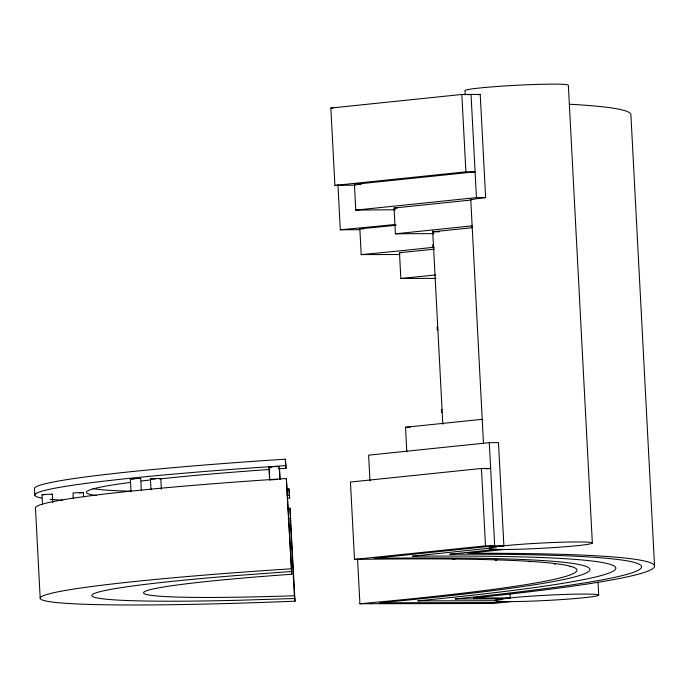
<?xml version="1.0" encoding="UTF-8"?>
<svg xmlns="http://www.w3.org/2000/svg" width="689" height="689" viewBox="0 0 689 689"><rect width="100%" height="100%" fill="white"/><g stroke="black" fill="none" stroke-linecap="round" stroke-linejoin="round"><path stroke-width="1.03" d="M42.52 504.374L42.012 494.702L42.692 494.53L52.347 494.159L52.795 502.755M52.347 494.159L51.666 494.323M73.284 498.44L73.008 493.066L73.68 492.902L83.335 492.523L83.558 496.821M83.335 492.523L79.536 492.979M131.039 491.86L130.359 478.958L131.039 478.795L140.694 478.416L141.314 490.241M140.694 478.416L140.013 478.588M151.02 489.767L150.46 479.019L155.593 478.485L160.795 478.476L161.355 489.224M160.795 478.476L160.115 478.648M269.606 480.052L268.934 467.159L274.067 466.625L279.26 466.608L279.941 479.51M269.709 479.656L269.313 468.839M279.26 466.608L278.589 466.78M280.044 479.113L279.476 468.374L278.804 468.537M270.286 479.889L277.331 479.415M510.23 597.914L502.315 598.853L455.084 598.948A615.527 31.143 -3 0 0 449.641 554.223L496.295 549.383L504.331 549.486A51.761 2.618 -3 0 0 590.662 543.767A51.761 2.618 -3 0 0 526.973 543.905A51.761 2.618 -3 0 0 504.331 549.486L468.003 553.25A628.463 31.797 -3 0 1 473.455 597.992L510.23 597.914L510.006 593.608M356.101 185.143A550.821 27.87 -3 0 0 334.906 185.419L330.849 108.035L461.837 94.462L480.224 94.419L485.633 197.597A58.754 2.971 -3 0 0 470.802 200.068L394.039 208.018L395.391 233.812A589.646 29.834 -3 0 1 433.975 233.649M467.831 94.772L471.035 94.445L476.444 197.614L355.774 210.119L354.422 184.325L475.091 171.819L465.893 171.845L334.906 185.419M395.391 233.812L472.154 225.854A52.166 2.635 -3 0 0 472.301 226.242M471.974 227.74L432.744 231.805A615.527 31.143 -3 0 1 439.47 231.78M406.82 451.975L405.528 427.258L482.291 419.308A52.166 2.635 -3 0 0 482.748 419.799M486.365 468.882L490.637 468.442L481.439 468.46L350.451 482.033L354.499 559.416A550.821 27.87 -3 0 1 359.908 603.762L492.514 603.478L510.678 601.592A51.761 2.618 -3 0 1 533.32 596.019A51.761 2.618 -3 0 1 597.01 595.882A51.761 2.618 -3 0 1 510.678 601.592A58.754 2.971 -3 0 1 495.434 600.705L417.723 600.877A589.646 29.834 -3 0 0 412.289 556.221L489.052 548.272A58.754 2.971 -3 0 1 503.883 545.8L498.474 442.631L489.285 442.648L368.615 455.153L369.967 480.948M354.499 559.416L485.495 545.843L503.883 545.8M291.413 571.5L236.267 575.548A279.088 14.116 -3 0 0 91.878 595.572A279.088 14.116 -3 0 0 239.272 600.248L294.703 598.491M529.652 561.544L529.057 561.587L530.676 561.613L530.082 561.656M433.415 244.707L432.77 244.741L432.907 247.317L433.553 247.282M437.739 327.241L437.093 327.275L437.231 329.859L437.877 329.824M442.071 409.783L441.425 409.809L441.554 412.392L442.2 412.358M155.654 479.01L150.46 479.019M134.217 479.01L130.359 478.958M271.544 467.245L268.934 467.159M44.621 494.788L42.012 494.702M476.444 197.614L485.633 197.597M399.766 254.508L361.191 254.594L359.839 228.8L364.128 228.791M337.937 184.626L340.306 229.764L359.555 229.721M435.956 278.39L400.834 278.459L399.482 252.674L401.609 252.665M501.601 602.539L379.441 602.797A563.766 28.525 -3 0 0 374.024 558.323L494.685 545.817L489.285 442.648M278.769 468.279L279.476 468.374M269.855 469.002L269.149 468.916M34.786 495.115L34.45 488.673A330.849 16.743 -3 0 1 285.341 459.184L286.004 468.331A279.088 14.116 -3 0 0 278.347 468.847M286.753 488.949A279.088 14.116 -3 0 0 288.958 488.871L289.621 498.009A330.849 16.743 -3 0 1 287.442 498.095M285.341 459.184L286.004 468.331M288.958 488.871L289.621 498.009M286.348 478.528L291.748 574.238A227.327 11.498 -3 0 0 143.57 592.85A227.327 11.498 -3 0 0 294.367 595.752L295.03 601.187A330.849 16.743 -3 0 1 40.195 598.293L35.466 508.017A330.849 16.743 -3 0 1 286.348 478.528L291.748 574.238M287.769 508.293A279.088 14.116 -3 0 0 289.966 508.215L295.03 601.187M288.097 518.447A227.327 11.498 -3 0 0 290.31 518.369L290.646 521.108L289.966 508.215M654.55 565.953L630.891 114.572A628.463 31.797 -3 0 0 570.139 104.28M598.018 582.214L598.689 595.115M592.342 543.001L568.347 85.178A51.761 2.618 -3 0 0 516.345 85.29A51.761 2.618 -3 0 0 464.972 90.612L465.196 94.91M470.742 198.992L483.445 443.113M461.837 94.462L465.893 171.845M481.439 468.46L485.495 545.843M432.683 230.729L442.82 424.183M357.539 558.624L359.908 603.762M290.31 518.369L294.367 595.752M435.827 274.92A589.646 29.834 -3 0 1 400.834 278.459M330.849 108.035A550.821 27.87 -3 0 1 333.114 108.001M396.003 225.303A563.766 28.525 -3 0 1 359.839 228.8M357.841 184.282A563.766 28.525 -3 0 1 361.243 184.247M395.787 224.407A550.821 27.87 -3 0 1 340.306 229.764M478.209 94.643A58.754 2.971 -3 0 1 480.224 94.419M434.328 247.196A563.766 28.525 -3 0 1 361.191 254.594M355.774 210.119A563.766 28.525 -3 0 1 395.512 209.775M434.475 249.125A589.646 29.834 -3 0 1 399.482 252.674M394.039 208.018A589.646 29.834 -3 0 1 397.467 207.992M495.434 600.705A52.166 2.635 -3 0 1 502.315 598.853M496.295 549.383A52.166 2.635 -3 0 1 489.052 548.272M405.528 427.258A589.646 29.834 -3 0 1 410.093 427.223M40.195 598.293A330.849 16.743 -3 0 1 291.085 568.804M289.294 495.313A279.088 14.116 -3 0 1 287.098 495.4M96.46 495.546A279.088 14.116 -3 0 1 129.687 482.489M141.348 481.017A279.088 14.116 -3 0 1 150.056 480M159.366 478.967A279.088 14.116 -3 0 1 269.649 469.459M62.466 500.283A330.849 16.743 -3 0 1 50.099 499.258M41.624 498.052A330.849 16.743 -3 0 1 285.677 465.635M130.075 491.188A279.088 14.116 -3 0 1 92.912 488.613M453.336 559.158L452.828 559.201L454.947 559.175L453.336 559.158M495.624 560.011L495.064 560.054L496.95 560.045L495.624 560.011M554.852 563.74L554.232 563.783L555.549 563.826L554.852 563.74M570.793 566.556L570.156 566.599L570.793 566.556"/></g></svg>
